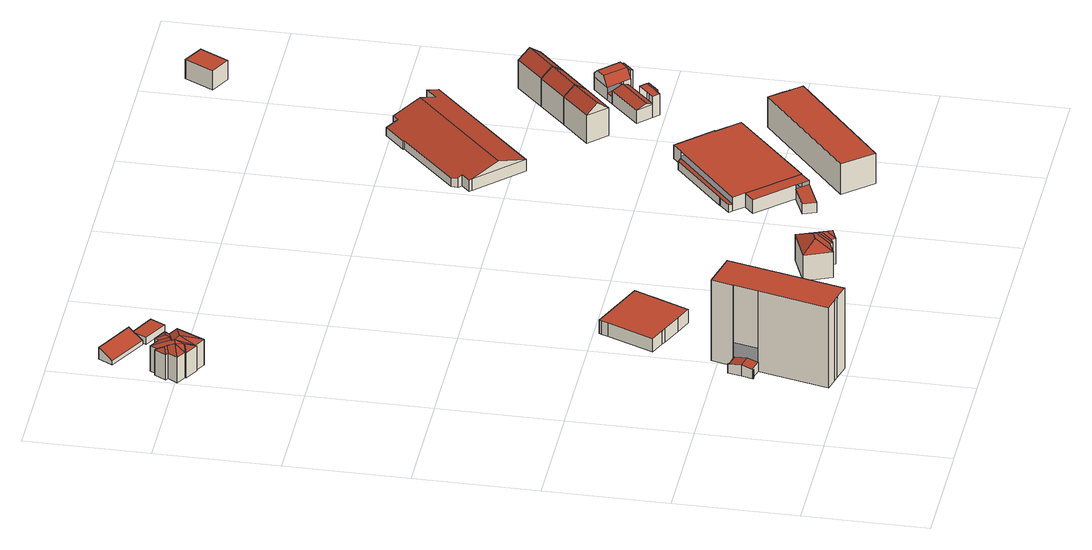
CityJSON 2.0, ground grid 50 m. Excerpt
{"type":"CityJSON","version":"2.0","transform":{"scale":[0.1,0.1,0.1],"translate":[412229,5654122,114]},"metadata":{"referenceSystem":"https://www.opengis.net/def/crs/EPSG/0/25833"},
"CityObjects":{
"building1":{"type":"Building","attributes":{"Gemeindeschluessel":14612000,"Geometrietyp2DReferenz":"3000","function":"31001_9998","roofType":"9999"},"children":["building1-1","building1-2"]},
"building1-1":{"type":"BuildingPart","attributes":{"Dachtyp_tdc":"tdcGableRoof","Dachneigung":10.21,"QualitaetDacherkennung":27,"Geometrietyp2DReferenz":"3000","measuredHeight":4.88,"roofType":"3100"},"parents":["building1"],"geometry":[{"type":"MultiSurface","lod":"2","boundaries":[[[0,1,2,3]],[[4,5,6,7]],[[8,9,10,11]],[[9,12,13,10]],[[12,14,15,13]],[[14,16,17,15]],[[16,18,19,17]],[[18,20,21,19]],[[20,0,3,21]],[[16,14,12,9,8,22]],[[22,1,5,4,1,0,20,18,16]],[[3,2,7,6,2,23,11,10,13,15,17,19,21]]],"semantics":{"surfaces":[{"type":"WallSurface"},{"type":"RoofSurface"},{"type":"GroundSurface"}],"values":[0,0,0,0,0,0,0,0,0,1,1,2]}}]},
"building1-2":{"type":"BuildingPart","attributes":{"Dachtyp_tdc":"tdcPolyFlatRoof","Dachneigung":0,"QualitaetDacherkennung":46,"Geometrietyp2DReferenz":"3000","measuredHeight":36.15,"roofType":"1000"},"parents":["building1"],"geometry":[{"type":"MultiSurface","lod":"2","boundaries":[[[24,25,26,27]],[[25,28,29,26]],[[28,30,31,29]],[[30,32,11,31]],[[32,8,11]],[[33,34,7,6,5]],[[34,35,36,7]],[[35,37,38,36]],[[37,24,27,38]],[[37,35,34,33,32,30,28,25,24]],[[27,26,29,31,11,23,2,6,7,36,38]]],"semantics":{"surfaces":[{"type":"WallSurface"},{"type":"RoofSurface"},{"type":"GroundSurface"}],"values":[0,0,0,0,0,0,0,0,0,1,2]}}]},
"building2":{"type":"Building","attributes":{"Dachtyp_tdc":"tdcFreeFormRoof","Gemeindeschluessel":14612000,"Dachneigung":20.91,"QualitaetDacherkennung":86,"Geometrietyp2DReferenz":"3000","measuredHeight":13.77,"function":"31001_9998","roofType":"5000"},"geometry":[{"type":"Solid","lod":"2","boundaries":[[[[39,40,41,42]],[[40,43,44,41]],[[43,45,46,44]],[[45,47,48,46]],[[47,49,50,48]],[[49,51,52,50]],[[51,53,54,52]],[[53,55,56,54]],[[55,57,58,56]],[[57,59,60,58]],[[59,61,62,60]],[[61,63,64,62]],[[63,65,66,64]],[[65,67,68,66]],[[67,69,70,68]],[[69,39,42,70]],[[71,72,69,67]],[[73,67,65]],[[74,67,73]],[[74,71,67]],[[75,71,74]],[[75,40,71]],[[40,75,43]],[[73,65,63]],[[76,74,73,63,61]],[[77,78,79,76,61,59]],[[77,59,57]],[[78,77,57,55]],[[79,78,55,53]],[[75,74,76,79,53,51]],[[80,81,75,51,49]],[[80,49,47]],[[81,80,47,45]],[[75,81,45,43]],[[72,71,40,39]],[[72,39,69]],[[42,41,44,46,48,50,52,54,56,58,60,62,64,66,68,70]]]],"semantics":{"surfaces":[{"type":"WallSurface"},{"type":"RoofSurface"},{"type":"GroundSurface"}],"values":[[0,0,0,0,0,0,0,0,0,0,0,0,0,0,0,0,1,1,1,1,1,1,1,1,1,1,1,1,1,1,1,1,1,1,1,1,2]]}}]},
"building3":{"type":"Building","attributes":{"Dachtyp_tdc":"tdcPolyFlatRoof","Gemeindeschluessel":14612000,"Dachneigung":0,"QualitaetDacherkennung":30,"Geometrietyp2DReferenz":"3000","measuredHeight":6.04,"function":"31001_2000","roofType":"1000"},"geometry":[{"type":"Solid","lod":"2","boundaries":[[[[82,83,84,85]],[[83,86,87,84]],[[86,88,89,87]],[[88,90,91,89]],[[90,92,93,91]],[[92,94,95,93]],[[94,96,97,95]],[[96,98,99,97]],[[98,100,101,99]],[[100,102,103,101]],[[102,104,105,103]],[[85,84,87,89,91,93,95,97,99,101,103,105]],[[104,82,85,105]],[[104,102,100,98,96,94,92,90,88,86,83,82]]]],"semantics":{"surfaces":[{"type":"WallSurface"},{"type":"GroundSurface"},{"type":"RoofSurface"}],"values":[[0,0,0,0,0,0,0,0,0,0,0,1,0,2]]}}]},
"building4":{"type":"Building","attributes":{"Dachtyp_tdc":"tdcPolyFlatRoof","Gemeindeschluessel":14612000,"Dachneigung":26.59,"QualitaetDacherkennung":63,"Geometrietyp2DReferenz":"3000","measuredHeight":5.04,"function":"31001_9998","roofType":"2100"},"geometry":[{"type":"Solid","lod":"2","boundaries":[[[[106,107,108,109]],[[107,110,111,108]],[[110,112,113,111]],[[112,106,109,113]],[[112,110,107,106]],[[109,108,111,113]]]],"semantics":{"surfaces":[{"type":"WallSurface"},{"type":"RoofSurface"},{"type":"GroundSurface"}],"values":[[0,0,0,0,1,2]]}}]},
"building5":{"type":"Building","attributes":{"Dachtyp_tdc":"tdcPolyFlatRoof","Gemeindeschluessel":14612000,"Dachneigung":0,"QualitaetDacherkennung":36,"Geometrietyp2DReferenz":"3000","measuredHeight":3,"function":"31001_9998","roofType":"1000"},"geometry":[{"type":"Solid","lod":"2","boundaries":[[[[114,115,116,117]],[[115,118,119,116]],[[118,120,121,119]],[[120,114,117,121]],[[120,118,115,114]],[[117,116,119,121]]]],"semantics":{"surfaces":[{"type":"WallSurface"},{"type":"RoofSurface"},{"type":"GroundSurface"}],"values":[[0,0,0,0,1,2]]}}]},
"building6":{"type":"Building","attributes":{"Dachtyp_tdc":"tdcFreeFormRoof","Gemeindeschluessel":14612000,"Dachneigung":30.45,"QualitaetDacherkennung":5,"Geometrietyp2DReferenz":"3000","measuredHeight":14.71,"function":"31001_9998","roofType":"5000"},"geometry":[{"type":"Solid","lod":"2","boundaries":[[[[122,123,124,125]],[[123,126,127,124]],[[126,128,129,127]],[[128,130,131,129]],[[130,132,133,131]],[[132,134,135,133]],[[134,136,137,135]],[[136,122,125,137]],[[138,139,136,134]],[[138,134,132]],[[140,139,138,132,130]],[[141,140,130,128]],[[142,141,128,126]],[[143,142,126,123]],[[143,123,122]],[[139,140,141,142,143,122,136]],[[125,124,127,129,131,133,135,137]]]],"semantics":{"surfaces":[{"type":"WallSurface"},{"type":"RoofSurface"},{"type":"GroundSurface"}],"values":[[0,0,0,0,0,0,0,0,1,1,1,1,1,1,1,1,2]]}}]},
"building7":{"type":"Building","attributes":{"Gemeindeschluessel":14612000,"Geometrietyp2DReferenz":"3000","function":"31001_2000","roofType":"9999"},"children":["building7-1","building7-2","building7-3","building7-4"]},
"building7-1":{"type":"BuildingPart","attributes":{"Dachtyp_tdc":"tdcPolyFlatRoof","Dachneigung":0,"QualitaetDacherkennung":37,"Geometrietyp2DReferenz":"3000","measuredHeight":6.21,"roofType":"1000"},"parents":["building7"],"geometry":[{"type":"MultiSurface","lod":"2","boundaries":[[[144,145,146,147,148,149]],[[150,151,152,153,154]],[[151,155,156,152]],[[155,157,158,156]],[[157,159,160,158]],[[159,161,162,163,160]],[[159,157,155,151,150,145,144,161]],[[163,148,147,153,152,156,158,160]]],"semantics":{"surfaces":[{"type":"WallSurface"},{"type":"RoofSurface"},{"type":"GroundSurface"}],"values":[0,0,0,0,0,0,1,2]}}]},
"building7-2":{"type":"BuildingPart","attributes":{"Dachtyp_tdc":"tdcPolyFlatRoof","Dachneigung":0,"QualitaetDacherkennung":35,"Geometrietyp2DReferenz":"3000","measuredHeight":6.17,"roofType":"1000"},"parents":["building7"],"geometry":[{"type":"MultiSurface","lod":"2","boundaries":[[[162,164,165,166,163]],[[167,168,169,170,171]],[[168,149,148,169]],[[149,168,167,164,162]],[[163,166,170,169,148]]],"semantics":{"surfaces":[{"type":"WallSurface"},{"type":"RoofSurface"},{"type":"GroundSurface"}],"values":[0,0,0,1,2]}}]},
"building7-3":{"type":"BuildingPart","attributes":{"Dachtyp_tdc":"tdcPolyFlatRoof","Dachneigung":15.24,"QualitaetDacherkennung":22,"Geometrietyp2DReferenz":"3000","measuredHeight":3.61,"roofType":"2100"},"parents":["building7"],"geometry":[{"type":"MultiSurface","lod":"2","boundaries":[[[146,172,173,147]],[[172,174,175,173]],[[174,176,177,175]],[[176,178,179,177]],[[178,154,153,179]],[[178,176,174,172,146,154]],[[153,147,173,175,177,179]]],"semantics":{"surfaces":[{"type":"WallSurface"},{"type":"RoofSurface"},{"type":"GroundSurface"}],"values":[0,0,0,0,0,1,2]}}]},
"building7-4":{"type":"BuildingPart","attributes":{"Dachtyp_tdc":"tdcPolyFlatRoof","Dachneigung":0,"QualitaetDacherkennung":69,"Geometrietyp2DReferenz":"3000","measuredHeight":4.48,"roofType":"1000"},"parents":["building7"],"geometry":[{"type":"MultiSurface","lod":"2","boundaries":[[[165,180,181,166]],[[180,182,183,181]],[[182,171,170,183]],[[171,182,180,165]],[[166,181,183,170]]],"semantics":{"surfaces":[{"type":"WallSurface"},{"type":"RoofSurface"},{"type":"GroundSurface"}],"values":[0,0,0,1,2]}}]},
"building8":{"type":"Building","attributes":{"name":"Eisenbahn-Bundesamt","Dachtyp_tdc":"tdcPolyFlatRoof","Gemeindeschluessel":14612000,"Dachneigung":0,"QualitaetDacherkennung":69,"Geometrietyp2DReferenz":"3000","measuredHeight":13.62,"function":"31001_3010","roofType":"1000"},"geometry":[{"type":"Solid","lod":"2","boundaries":[[[[184,185,186,187]],[[185,188,189,186]],[[188,190,191,189]],[[190,192,193,191]],[[192,194,195,193]],[[194,196,197,195]],[[196,198,199,197]],[[198,200,201,199]],[[200,202,203,201]],[[202,204,205,203]],[[204,206,207,205]],[[206,184,187,207]],[[206,204,202,200,198,196,194,192,190,188,185,184]],[[187,186,189,191,193,195,197,199,201,203,205,207]]]],"semantics":{"surfaces":[{"type":"WallSurface"},{"type":"RoofSurface"},{"type":"GroundSurface"}],"values":[[0,0,0,0,0,0,0,0,0,0,0,0,1,2]]}}]},
"building9":{"type":"Building","attributes":{"Dachtyp_tdc":"tdcFreeFormRoof","Gemeindeschluessel":14612000,"Dachneigung":17.47,"QualitaetDacherkennung":77,"Geometrietyp2DReferenz":"3000","measuredHeight":9.1,"function":"31001_2000","roofType":"5000"},"geometry":[{"type":"Solid","lod":"2","boundaries":[[[[208,209,210,211]],[[209,212,213,210]],[[212,214,215,213]],[[214,216,217,215]],[[216,218,219,217]],[[218,220,221,219]],[[220,222,223,221]],[[222,224,225,223]],[[224,226,227,225]],[[226,228,229,227]],[[228,230,231,229]],[[230,232,233,231]],[[232,234,235,233]],[[234,236,237,235]],[[236,208,211,237]],[[218,216,214,238,239,220]],[[208,236,234,232,230,228,226,224,222,239,238,212,209]],[[222,220,239]],[[214,212,238]],[[211,210,213,215,217,219,221,223,225,227,229,231,233,235,237]]]],"semantics":{"surfaces":[{"type":"WallSurface"},{"type":"RoofSurface"},{"type":"GroundSurface"}],"values":[[0,0,0,0,0,0,0,0,0,0,0,0,0,0,0,1,1,0,0,2]]}}]},
"building10":{"type":"Building","attributes":{"Dachtyp_tdc":"tdcGableRoof","Gemeindeschluessel":14612000,"Dachneigung":36.89,"QualitaetDacherkennung":76,"Geometrietyp2DReferenz":"3000","measuredHeight":16.26,"function":"31001_9998","roofType":"3100"},"geometry":[{"type":"Solid","lod":"2","boundaries":[[[[240,241,242,243]],[[241,244,245,242]],[[244,246,247,245]],[[246,240,243,247]],[[244,241,248]],[[240,246,249]],[[241,240,249,248]],[[246,244,248,249]],[[243,242,245,247]]]],"semantics":{"surfaces":[{"type":"WallSurface"},{"type":"RoofSurface"},{"type":"GroundSurface"}],"values":[[0,0,0,0,0,0,1,1,2]]}}]},
"building11":{"type":"Building","attributes":{"Gemeindeschluessel":14612000,"Geometrietyp2DReferenz":"3000","function":"31001_9998","roofType":"9999"},"children":["building11-1","building11-2","building11-3"]},
"building11-1":{"type":"BuildingPart","attributes":{"Dachtyp_tdc":"tdcPolyFlatRoof","Dachneigung":0,"QualitaetDacherkennung":54,"Geometrietyp2DReferenz":"3000","measuredHeight":9.44,"roofType":"1000"},"parents":["building11"],"geometry":[{"type":"MultiSurface","lod":"2","boundaries":[[[250,251,252,253,254,255]],[[256,257,258,259,260,261,262]],[[263,250,255,264,265]],[[263,257,256,251,250]],[[255,254,260,259,264]]],"semantics":{"surfaces":[{"type":"WallSurface"},{"type":"RoofSurface"},{"type":"GroundSurface"}],"values":[0,0,0,1,2]}}]},
"building11-2":{"type":"BuildingPart","attributes":{"Dachtyp_tdc":"tdcGableRoof","Dachneigung":16.47,"QualitaetDacherkennung":5,"Geometrietyp2DReferenz":"3000","measuredHeight":7.21,"roofType":"3100"},"parents":["building11"],"geometry":[{"type":"MultiSurface","lod":"2","boundaries":[[[266,267,268,269]],[[267,261,260,268]],[[253,270,271,254]],[[270,266,269,271]],[[270,272,273,266]],[[262,274,273,272,252]],[[253,252,272,270]],[[267,274,262,261]],[[266,273,274,267]],[[269,268,260,254,271]]],"semantics":{"surfaces":[{"type":"WallSurface"},{"type":"RoofSurface"},{"type":"GroundSurface"}],"values":[0,0,0,0,1,1,0,0,0,2]}}]},
"building11-3":{"type":"BuildingPart","attributes":{"Dachtyp_tdc":"tdcPolyFlatRoof","Dachneigung":0,"QualitaetDacherkennung":39,"Geometrietyp2DReferenz":"3000","measuredHeight":9.38,"roofType":"1000"},"parents":["building11"],"geometry":[{"type":"MultiSurface","lod":"2","boundaries":[[[275,276,277,278]],[[276,265,264,277]],[[258,275,278,259]],[[258,265,276,275]],[[278,277,264,259]]],"semantics":{"surfaces":[{"type":"WallSurface"},{"type":"RoofSurface"},{"type":"GroundSurface"}],"values":[0,0,0,1,2]}}]},
"building12":{"type":"Building","attributes":{"Dachtyp_tdc":"tdcGableRoof","Gemeindeschluessel":14612000,"Dachneigung":37.27,"QualitaetDacherkennung":78,"Geometrietyp2DReferenz":"3000","measuredHeight":16.26,"function":"31001_9998","roofType":"3100"},"geometry":[{"type":"Solid","lod":"2","boundaries":[[[[279,240,243,280]],[[240,281,247,243]],[[281,282,283,247]],[[282,279,280,283]],[[281,240,249]],[[279,282,284]],[[240,279,284,249]],[[282,281,249,284]],[[280,243,247,283]]]],"semantics":{"surfaces":[{"type":"WallSurface"},{"type":"RoofSurface"},{"type":"GroundSurface"}],"values":[[0,0,0,0,0,0,1,1,2]]}}]},
"building13":{"type":"Building","attributes":{"Gemeindeschluessel":14612000,"Geometrietyp2DReferenz":"3000","function":"31001_9998","roofType":"9999"},"children":["building13-1","building13-2","building13-3"]},
"building13-1":{"type":"BuildingPart","attributes":{"Dachtyp_tdc":"tdcCutGableRoof","Dachneigung":56.2,"QualitaetDacherkennung":38,"Geometrietyp2DReferenz":"3000","measuredHeight":9.54,"roofType":"9999"},"parents":["building13"],"geometry":[{"type":"MultiSurface","lod":"2","boundaries":[[[285,286,287,288,289]],[[286,285,290,291,292,293]],[[294,295,296,297]],[[298,296,295,292,291]],[[299,297,296,298,300,301]],[[302,294,297,299]],[[293,292,295,294,302]],[[288,303,304,305,306,289]],[[293,302,304,303,307]],[[302,299,305,304]],[[299,301,306,305]]],"semantics":{"surfaces":[{"type":"WallSurface"},{"type":"RoofSurface"},{"type":"GroundSurface"}],"values":[0,1,1,1,0,0,0,2,0,0,0]}}]},
"building13-2":{"type":"BuildingPart","attributes":{"Dachtyp_tdc":"tdcPolyFlatRoof","Dachneigung":0,"QualitaetDacherkennung":39,"Geometrietyp2DReferenz":"3000","measuredHeight":9.37,"roofType":"1000"},"parents":["building13"],"geometry":[{"type":"MultiSurface","lod":"2","boundaries":[[[308,309,310,311]],[[309,312,285,289,310]],[[300,308,311,306,301]],[[300,290,312,309,308]],[[311,310,289,306]]],"semantics":{"surfaces":[{"type":"WallSurface"},{"type":"RoofSurface"},{"type":"GroundSurface"}],"values":[0,0,0,1,2]}}]},
"building13-3":{"type":"BuildingPart","attributes":{"Dachtyp_tdc":"tdcPolyFlatRoof","Dachneigung":0,"QualitaetDacherkennung":76,"Geometrietyp2DReferenz":"3000","measuredHeight":3.04,"roofType":"1000"},"parents":["building13"],"geometry":[{"type":"MultiSurface","lod":"2","boundaries":[[[287,313,268,288]],[[313,314,269,268]],[[314,307,303,269]],[[307,314,313,287]],[[288,268,269,303]]],"semantics":{"surfaces":[{"type":"WallSurface"},{"type":"RoofSurface"},{"type":"GroundSurface"}],"values":[0,0,0,1,2]}}]},
"building14":{"type":"Building","attributes":{"Dachtyp_tdc":"tdcGableRoof","Gemeindeschluessel":14612000,"Dachneigung":37,"QualitaetDacherkennung":79,"Geometrietyp2DReferenz":"3000","measuredHeight":16.25,"function":"31001_9998","roofType":"3100"},"geometry":[{"type":"Solid","lod":"2","boundaries":[[[[315,279,280,316]],[[279,317,283,280]],[[317,318,319,283]],[[318,315,316,319]],[[317,279,284]],[[315,318,320]],[[279,315,320,284]],[[318,317,284,320]],[[316,280,283,319]]]],"semantics":{"surfaces":[{"type":"WallSurface"},{"type":"RoofSurface"},{"type":"GroundSurface"}],"values":[[0,0,0,0,0,0,1,1,2]]}}]},
"building15":{"type":"Building","attributes":{"Dachtyp_tdc":"tdcPolyFlatRoof","Gemeindeschluessel":14612000,"Dachneigung":0,"QualitaetDacherkennung":87,"Geometrietyp2DReferenz":"3000","measuredHeight":8.48,"function":"31001_9998","roofType":"1000"},"geometry":[{"type":"Solid","lod":"2","boundaries":[[[[321,322,323,324]],[[322,325,326,323]],[[325,327,328,326]],[[327,321,324,328]],[[327,325,322,321]],[[324,323,326,328]]]],"semantics":{"surfaces":[{"type":"WallSurface"},{"type":"RoofSurface"},{"type":"GroundSurface"}],"values":[[0,0,0,0,1,2]]}}]}
},
"vertices":[
[362,431,98],[412,419,98],[412,419,59],[362,431,59],[412,423,98],[413,423,98],[413,423,59],[412,423,59],[388,323,100],[339,335,100],[339,335,59],[388,323,59],[338,331,99],[338,331,59],[334,332,99],[334,332,59],[346,379,108],[346,379,59],[359,436,98],[359,436,59],[363,435,98],[363,435,59],[399,367,108],[399,367,59],
[467,4,421],[399,20,421],[399,20,59],[467,4,59],[376,26,421],[376,26,59],[320,39,421],[320,39,59],[388,323,421],[413,423,421],[412,423,421],[434,512,421],[434,512,59],[580,477,421],[580,477,59],
[48,2465,116],[50,2470,116],[50,2470,3],[48,2465,3],[9,2492,116],[9,2492,3],[31,2532,116],[31,2532,3],[20,2538,116],[20,2538,3],[46,2586,116],[46,2586,3],[57,2580,116],[57,2580,3],[72,2608,116],[72,2608,3],[118,2584,116],[118,2584,3],[126,2600,116],[126,2600,3],[180,2572,116],[180,2572,3],[169,2552,116],[169,2552,3],[210,2529,116],[210,2529,3],[151,2415,116],[151,2415,3],[106,2439,116],[106,2439,3],[104,2435,116],[104,2435,3],[93,2483,128],[91,2478,128],[124,2503,141],[96,2518,141],[78,2512,135],[93,2528,137],[139,2560,128],[130,2543,128],[95,2532,137],[58,2549,127],[69,2543,127],
[550,713,104],[537,719,104],[537,719,44],[550,713,44],[475,745,104],[475,745,44],[554,931,104],[554,931,44],[565,957,104],[565,957,44],[570,968,104],[570,968,44],[798,872,104],[798,872,44],[773,813,104],[773,813,44],[757,777,104],[757,777,44],[752,765,104],[752,765,44],[702,648,104],[702,648,44],[637,676,104],[637,676,44],
[87,2756,22],[119,2815,56],[119,2815,5],[87,2756,5],[281,2728,56],[281,2728,5],[249,2669,22],[249,2669,5],
[383,2661,35],[352,2602,35],[352,2602,5],[383,2661,5],[251,2655,35],[251,2655,5],[282,2714,35],[282,2714,5],
[1243,189,171],[1188,167,171],[1188,167,57],[1243,189,57],[1181,184,171],[1181,184,57],[1155,174,171],[1155,174,57],[1151,184,171],[1151,184,57],[1093,161,171],[1093,161,57],[1050,268,171],[1050,268,57],[1189,324,171],[1189,324,57],[1125,236,204],[1157,249,204],[1175,241,196],[1179,230,196],[1198,223,188],[1205,205,188],
[1567,585,90],[1531,625,90],[1531,625,57],[1531,625,28],[1567,585,28],[1567,585,89],[1817,878,90],[1854,910,90],[1854,910,28],[1817,878,28],[1817,878,57],[1980,775,90],[1980,775,28],[1977,773,90],[1977,773,28],[2056,687,90],[2056,687,28],[1738,397,90],[1738,397,89],[1738,397,28],
[1699,361,89],[1699,361,72],[1699,361,28],[1658,406,89],[1527,549,89],[1527,549,28],[1658,406,28],[1658,406,72],
[1518,639,62],[1518,639,28],[1562,679,62],[1562,679,28],[1561,681,63],[1561,681,28],[1781,880,64],[1781,880,28],
[1578,311,72],[1578,311,28],[1558,364,72],[1558,364,28],
[2090,376,181],[1791,122,181],[1791,122,45],[2090,376,45],[1692,238,181],[1692,238,45],[2110,594,181],[2110,594,45],[2152,544,181],[2152,544,45],[2155,540,181],[2155,540,45],[2157,537,181],[2157,537,45],[2168,524,181],[2168,524,45],[2171,520,181],[2171,520,45],[2174,518,181],[2174,518,45],[2209,476,181],[2209,476,45],[2128,408,181],[2128,408,45],
[1849,2018,46],[1887,1979,63],[1887,1979,11],[1849,2018,11],[1910,2001,63],[1910,2001,11],[2043,1862,80],[2043,1862,11],[2086,1904,80],[2086,1904,11],[2124,1864,63],[2124,1864,11],[1695,1451,63],[1695,1451,11],[1524,1628,63],[1524,1628,11],[1526,1630,63],[1526,1630,11],[1517,1639,59],[1517,1639,11],[1551,1672,59],[1551,1672,11],[1538,1685,53],[1538,1685,11],[1539,1712,47],[1539,1712,11],[1769,1934,47],[1769,1934,11],[1765,1937,46],[1765,1937,11],[1995,1912,102],[1609,1540,102],
[2076,1289,159],[1962,1180,159],[1962,1180,34],[2076,1289,34],[1893,1253,159],[1893,1253,34],[2007,1362,159],[2007,1362,34],[1928,1216,197],[2042,1325,197],
[2124,1013,138],[2102,1036,138],[2102,1036,105],[2102,1036,102],[2102,1036,43],[2124,1013,43],[2165,1098,138],[2188,1075,138],[2188,1075,137],[2188,1075,43],[2165,1098,43],[2165,1098,102],[2165,1098,105],[2144,1033,138],[2144,1033,43],[2144,1033,137],
[2169,1204,102],[2220,1151,102],[2220,1151,43],[2169,1204,43],[2051,1089,102],[2051,1089,43],[2083,1055,116],[2202,1170,116],[2220,1151,105],
[2194,1068,137],[2151,1026,137],[2151,1026,43],[2194,1068,43],
[2188,1396,159],[2188,1396,34],[2007,1362,158],[2119,1469,158],[2119,1469,34],[2154,1432,197],
[2267,1151,100],[2245,1174,100],[2245,1174,74],[2245,1174,43],[2267,1151,43],[2285,1168,137],[2285,1169,139],[2212,1245,139],[2194,1227,100],[2258,1289,117],[2244,1275,139],[2317,1199,139],[2331,1214,117],[2310,1193,139],[2331,1214,100],[2310,1193,137],[2310,1193,100],[2258,1289,100],[2194,1227,43],[2258,1289,43],[2331,1214,43],[2310,1193,43],[2194,1227,74],
[2316,1186,137],[2273,1144,137],[2273,1144,43],[2316,1186,43],[2267,1151,137],
[2220,1151,74],[2169,1204,74],
[2301,1504,159],[2301,1504,34],[2119,1469,159],[2232,1577,159],[2232,1577,34],[2267,1540,197],
[2116,2838,92],[2199,2794,92],[2199,2794,7],[2116,2838,7],[2138,2679,92],[2138,2679,7],[2055,2723,92],[2055,2723,7]
]}
